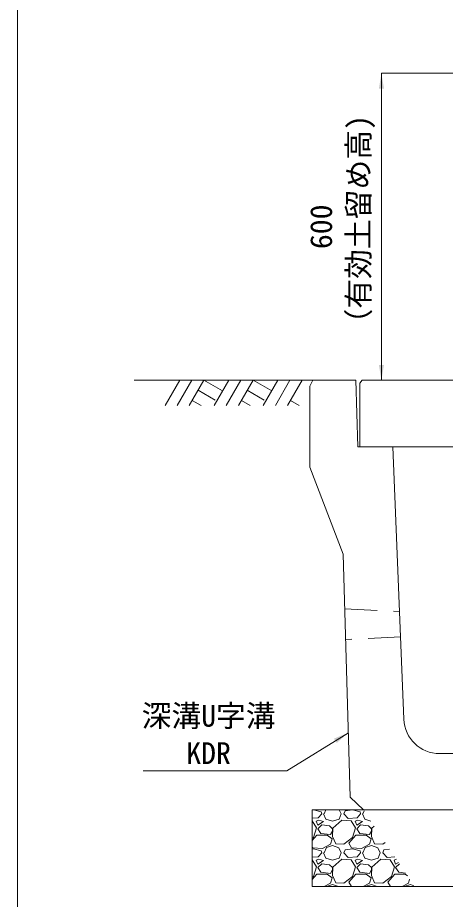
# Model space of a CAD drawing. Units: millimetres at full size; details may follow other scales. Extents: x 172874 to 217143, y 854931 to 903297.
# Drawn here: x 205143 to 205980, y 871049 to 872772 of the extents above; entities that cross this region are included whole.
import ezdxf
from ezdxf.enums import TextEntityAlignment as Align

# ---------------------------------------------------------------- set-up
doc = ezdxf.new("R2010")
doc.units = ezdxf.units.MM
doc.header["$LTSCALE"] = 20
doc.linetypes.add('USER2', pattern=[4.7625, 3.175, -1.5875])
for name, color, linetype, lineweight in [('0_2', 7, 'Continuous', 20), ('図枠', 5, 'Continuous', 13), ('基礎材', 7, 'Continuous', 15), ('寸法線', 7, 'Continuous', 13), ('引出線', 4, 'Continuous', 13), ('本体', 2, 'Continuous', 13), ('ﾊｯﾁﾝｸﾞ', 7, 'Continuous', 5)]:
    doc.layers.add(name, color=color, linetype=linetype, lineweight=lineweight)
doc.styles.add('ＭＳ ゴシック', font='')
doc.styles.get('ＭＳ ゴシック').set_extended_font_data('MS Gothic')

# ---------------------------------------------------------------- blocks, each defined once
blk = doc.blocks.new('filled_arrow')
at = {"color": 0, "linetype": 'Continuous', "lineweight": -2}
blk.add_solid([(7.5, 1.25), (0, 0), (7.5, -1.25)], dxfattribs=at)

msp = doc.modelspace()

# ---------------------------------------------------------------- linework, layer by layer
at = {"layer": '0_2'}
msp.add_line((205720.9, 872063.52), (205370.9, 872063.52), dxfattribs=at)
at = {"layer": '図枠'}
msp.add_line((205142.9, 874031.02), (205142.9, 855531.02), dxfattribs=at)
at = {"layer": '基礎材'}
for p, q in [((205719.64, 871223.52), (206619.9, 871223.52)), ((205719.64, 871223.52), (205719.64, 871073.52)), ((205719.64, 871073.52), (206619.9, 871073.52))]:
    msp.add_line(p, q, dxfattribs=at)
at = {"layer": '寸法線'}
for p, q in [((205854.9, 872063.52), (205854.9, 872663.52)), ((206374.9, 872663.52), (205854.9, 872663.52)), ((206309.9, 872063.52), (205854.9, 872063.52))]:
    msp.add_line(p, q, dxfattribs=at)
at = {"layer": '引出線'}
msp.add_lwpolyline([(205790.2, 871374.34), (205669.99, 871300.05), (205388.46, 871300.05)], dxfattribs=at)
at = {"layer": '本体'}
for p, q in [((205720.9, 872063.52), (205714.9, 872051.52)), ((205720.9, 872063.52), (205804.9, 872063.52)), ((205804.9, 872063.52), (205808.9, 871933.52)), ((205714.9, 872051.52), (205714.9, 871893.52)), ((205808.9, 871933.52), (205877.4, 871933.52)), ((205877.4, 871933.52), (205898.71, 871400.72)), ((205714.9, 871893.52), (205779.9, 871723.52)), ((205779.9, 871723.52), (205793.91, 871248.51)), ((205968.66, 871333.52), (206186.14, 871333.52)), ((205793.91, 871248.51), (205819.64, 871223.52)), ((205819.64, 871223.52), (206335.16, 871223.52))]:
    msp.add_line(p, q, dxfattribs=at)
at = {"layer": '本体', "linetype": 'USER2'}
for p, q in [((205783.06, 871616.52), (205890.28, 871611.52)), ((205892.28, 871561.52), (205784.82, 871556.52))]:
    msp.add_line(p, q, dxfattribs=at)
at = {"layer": '本体', "lineweight": 20}
msp.add_lwpolyline([(205812.4, 872057.52), (205817.4, 872063.52), (206337.4, 872063.52), (206342.4, 872057.52), (206342.4, 871933.52), (205812.4, 871933.52)], close=True, dxfattribs=at)
at = {"layer": '本体'}
msp.add_arc((205968.66, 871403.52), 70, 182.29061, 270, dxfattribs=at)
at = {"layer": 'ﾊｯﾁﾝｸﾞ', "lineweight": 9}
for p, q in [((205460.34, 872063.52), (205431.69, 872013.9)), ((205483.96, 872063.52), (205455.31, 872013.9)), ((205507.58, 872063.52), (205478.94, 872013.9)), ((205507.58, 872063.52), (205544.15, 872042.41)), ((205556.34, 872063.52), (205527.69, 872013.9)), ((205579.96, 872063.52), (205551.31, 872013.9)), ((205603.58, 872063.52), (205574.93, 872013.9)), ((205603.58, 872063.52), (205640.15, 872042.41)), ((205652.34, 872063.52), (205623.69, 872013.9)), ((205675.96, 872063.52), (205647.31, 872013.9)), ((205699.58, 872063.52), (205670.93, 872013.9)), ((205496.16, 872043.74), (205529.57, 872024.45)), ((205592.16, 872043.74), (205625.58, 872024.45)), ((205484.74, 872023.95), (205502.15, 872013.9)), ((205580.74, 872023.95), (205598.15, 872013.9)), ((205676.74, 872023.95), (205694.15, 872013.9))]:
    msp.add_line(p, q, dxfattribs=at)
at = {"layer": 'ﾊｯﾁﾝｸﾞ'}
for p, q in [((205721.95, 871223.29), (205719.64, 871223.05)), ((205737.19, 871219.48), (205721.95, 871223.29)), ((205737.95, 871215.67), (205731.09, 871208.05)), ((205737.95, 871215.67), (205737.19, 871219.48)), ((205741.76, 871215.67), (205746.33, 871205)), ((205742.52, 871215.67), (205745.88, 871223.52)), ((205772.24, 871205), (205776.05, 871215.67)), ((205772.43, 871223.52), (205776.05, 871215.67)), ((205781.38, 871215.67), (205783.67, 871221.77)), ((205789.76, 871206.53), (205781.38, 871215.67)), ((205798.15, 871223.29), (205783.67, 871221.77)), ((205813.39, 871219.48), (205798.15, 871223.29)), ((205814.15, 871215.67), (205807.29, 871208.05)), ((205814.15, 871215.67), (205813.39, 871219.48)), ((205817.96, 871215.67), (205822.53, 871205)), ((205818.72, 871215.67), (205821.13, 871221.29)), ((205731.09, 871208.05), (205719.64, 871207.06)), ((205719.66, 871201.96), (205719.64, 871201.96)), ((205728.04, 871188.24), (205719.66, 871201.96)), ((205732.61, 871203.48), (205727.28, 871201.19)), ((205727.28, 871201.19), (205730.33, 871193.57)), ((205730.33, 871193.57), (205741.76, 871200.43)), ((205741.76, 871200.43), (205732.61, 871203.48)), ((205746.33, 871205), (205759.28, 871201.19)), ((205759.28, 871201.19), (205772.24, 871205)), ((205777.57, 871203.48), (205760.05, 871187.48)), ((205795.86, 871201.96), (205777.57, 871203.48)), ((205807.29, 871208.05), (205789.76, 871206.53)), ((205804.24, 871188.24), (205795.86, 871201.96)), ((205808.81, 871203.48), (205803.48, 871201.19)), ((205803.48, 871201.19), (205806.53, 871193.57)), ((205806.53, 871193.57), (205817.96, 871200.43)), ((205817.96, 871200.43), (205808.81, 871203.48)), ((205822.53, 871205), (205834.29, 871201.54)), ((205721.95, 871169.19), (205728.04, 871188.24)), ((205737.95, 871194.34), (205730.33, 871186.72)), ((205730.33, 871186.72), (205736.42, 871177.57)), ((205753.19, 871192.05), (205737.95, 871194.34)), ((205759.28, 871186.72), (205753.19, 871192.05)), ((205755.47, 871175.29), (205759.28, 871182.14)), ((205760.05, 871187.48), (205759.28, 871171.48)), ((205759.28, 871182.14), (205759.28, 871186.72)), ((205798.15, 871169.19), (205804.24, 871188.24)), ((205814.15, 871194.34), (205806.53, 871186.72)), ((205806.53, 871186.72), (205812.62, 871177.57)), ((205829.39, 871192.05), (205814.15, 871194.34)), ((205835.48, 871186.72), (205829.39, 871192.05)), ((205831.67, 871175.29), (205835.48, 871182.14)), ((205836.25, 871187.48), (205835.48, 871171.48)), ((205835.48, 871182.14), (205835.48, 871186.72)), ((205840.86, 871191.69), (205836.25, 871187.48)), ((205719.64, 871163.58), (205728.8, 871173.76)), ((205719.64, 871167.41), (205721.95, 871169.19)), ((205728.8, 871173.76), (205748.62, 871173.76)), ((205736.42, 871177.57), (205755.47, 871175.29)), ((205748.62, 871173.76), (205758.52, 871166.9)), ((205758.52, 871166.9), (205755.47, 871156.24)), ((205759.28, 871171.48), (205765.38, 871157)), ((205781.38, 871156.24), (205798.15, 871169.19)), ((205791.29, 871158.52), (205805, 871173.76)), ((205805, 871173.76), (205824.82, 871173.76)), ((205812.62, 871177.57), (205831.67, 871175.29)), ((205824.82, 871173.76), (205834.72, 871166.9)), ((205834.72, 871166.9), (205831.67, 871156.24)), ((205835.48, 871171.48), (205841.58, 871157)), ((205720.42, 871149.38), (205719.64, 871150.71)), ((205721.95, 871147.09), (205719.64, 871146.85)), ((205739.47, 871147.85), (205720.42, 871149.38)), ((205737.19, 871143.28), (205721.95, 871147.09)), ((205755.47, 871156.24), (205739.47, 871147.85)), ((205742.52, 871139.47), (205747.09, 871150.14)), ((205747.09, 871150.14), (205759.28, 871153.95)), ((205759.28, 871153.95), (205771.48, 871149.38)), ((205765.38, 871157), (205781.38, 871156.24)), ((205771.48, 871149.38), (205776.05, 871139.47)), ((205798.15, 871147.09), (205783.67, 871145.57)), ((205796.62, 871149.38), (205791.29, 871158.52)), ((205815.67, 871147.85), (205796.62, 871149.38)), ((205813.39, 871143.28), (205798.15, 871147.09)), ((205831.67, 871156.24), (205815.67, 871147.85)), ((205818.72, 871139.47), (205823.29, 871150.14)), ((205823.29, 871150.14), (205835.48, 871153.95)), ((205835.48, 871153.95), (205847.68, 871149.38)), ((205841.58, 871157), (205857.58, 871156.24)), ((205847.68, 871149.38), (205852.25, 871139.47)), ((205857.58, 871156.24), (205862.15, 871159.76)), ((205870.84, 871146.72), (205859.87, 871145.57)), ((205731.09, 871131.85), (205719.64, 871130.86)), ((205737.95, 871139.47), (205731.09, 871131.85)), ((205737.95, 871139.47), (205737.19, 871143.28)), ((205741.76, 871139.47), (205746.33, 871128.8)), ((205772.24, 871128.8), (205776.05, 871139.47)), ((205781.38, 871139.47), (205783.67, 871145.57)), ((205789.76, 871130.33), (205781.38, 871139.47)), ((205807.29, 871131.85), (205789.76, 871130.33)), ((205814.15, 871139.47), (205807.29, 871131.85)), ((205814.15, 871139.47), (205813.39, 871143.28)), ((205817.96, 871139.47), (205822.53, 871128.8)), ((205848.44, 871128.8), (205852.25, 871139.47)), ((205857.58, 871139.47), (205859.87, 871145.57)), ((205865.96, 871130.33), (205857.58, 871139.47)), ((205880.91, 871131.63), (205865.96, 871130.33)), ((205719.66, 871125.76), (205719.64, 871125.76)), ((205728.04, 871112.04), (205719.66, 871125.76)), ((205732.61, 871127.28), (205727.28, 871124.99)), ((205727.28, 871124.99), (205730.33, 871117.37)), ((205730.33, 871117.37), (205741.76, 871124.23)), ((205737.95, 871118.14), (205730.33, 871110.52)), ((205741.76, 871124.23), (205732.61, 871127.28)), ((205753.19, 871115.85), (205737.95, 871118.14)), ((205746.33, 871128.8), (205759.28, 871124.99)), ((205759.28, 871110.52), (205753.19, 871115.85)), ((205759.28, 871124.99), (205772.24, 871128.8)), ((205777.57, 871127.28), (205760.05, 871111.28)), ((205795.86, 871125.76), (205777.57, 871127.28)), ((205804.24, 871112.04), (205795.86, 871125.76)), ((205808.81, 871127.28), (205803.48, 871124.99)), ((205803.48, 871124.99), (205806.53, 871117.37)), ((205806.53, 871117.37), (205817.96, 871124.23)), ((205814.15, 871118.14), (205806.53, 871110.52)), ((205817.96, 871124.23), (205808.81, 871127.28)), ((205829.39, 871115.85), (205814.15, 871118.14)), ((205822.53, 871128.8), (205835.48, 871124.99)), ((205835.48, 871110.52), (205829.39, 871115.85)), ((205835.48, 871124.99), (205848.44, 871128.8)), ((205853.77, 871127.28), (205836.25, 871111.28)), ((205872.06, 871125.76), (205853.77, 871127.28)), ((205880.44, 871112.04), (205872.06, 871125.76)), ((205884.07, 871126.88), (205879.68, 871124.99)), ((205879.68, 871124.99), (205882.73, 871117.37)), ((205882.73, 871117.37), (205888.21, 871120.67)), ((205890.08, 871117.87), (205882.73, 871110.52)), ((205719.64, 871087.38), (205728.8, 871097.56)), ((205721.95, 871092.99), (205728.04, 871112.04)), ((205728.8, 871097.56), (205748.62, 871097.56)), ((205730.33, 871110.52), (205736.42, 871101.37)), ((205736.42, 871101.37), (205755.47, 871099.09)), ((205748.62, 871097.56), (205758.52, 871090.7)), ((205755.47, 871099.09), (205759.28, 871105.94)), ((205760.05, 871111.28), (205759.28, 871095.28)), ((205759.28, 871105.94), (205759.28, 871110.52)), ((205759.28, 871095.28), (205765.38, 871080.8)), ((205791.29, 871082.32), (205805, 871097.56)), ((205798.15, 871092.99), (205804.24, 871112.04)), ((205805, 871097.56), (205824.82, 871097.56)), ((205806.53, 871110.52), (205812.62, 871101.37)), ((205812.62, 871101.37), (205831.67, 871099.09)), ((205824.82, 871097.56), (205834.72, 871090.7)), ((205831.67, 871099.09), (205835.48, 871105.94)), ((205836.25, 871111.28), (205835.48, 871095.28)), ((205835.48, 871105.94), (205835.48, 871110.52)), ((205835.48, 871095.28), (205841.58, 871080.8)), ((205867.49, 871082.32), (205881.2, 871097.56)), ((205874.35, 871092.99), (205880.44, 871112.04)), ((205881.2, 871097.56), (205901.02, 871097.56)), ((205882.73, 871110.52), (205888.82, 871101.37)), ((205888.82, 871101.37), (205902.14, 871099.77)), ((205901.02, 871097.56), (205905.84, 871094.22)), ((205719.64, 871091.21), (205721.95, 871092.99)), ((205755.47, 871080.04), (205743.04, 871073.52)), ((205747.09, 871073.94), (205759.28, 871077.75)), ((205758.52, 871090.7), (205755.47, 871080.04)), ((205759.28, 871077.75), (205770.56, 871073.52)), ((205765.38, 871080.8), (205781.38, 871080.04)), ((205781.38, 871080.04), (205798.15, 871092.99)), ((205796.42, 871073.52), (205791.29, 871082.32)), ((205831.67, 871080.04), (205819.24, 871073.52)), ((205823.29, 871073.94), (205835.48, 871077.75)), ((205834.72, 871090.7), (205831.67, 871080.04)), ((205835.48, 871077.75), (205846.76, 871073.52)), ((205841.58, 871080.8), (205857.58, 871080.04)), ((205857.58, 871080.04), (205874.35, 871092.99)), ((205872.62, 871073.52), (205867.49, 871082.32)), ((205907.87, 871080.04), (205895.44, 871073.52)), ((205899.49, 871073.94), (205911.68, 871077.75)), ((205910.1, 871087.83), (205907.87, 871080.04)), ((205911.68, 871077.75), (205918.54, 871075.18)), ((205720.22, 871073.52), (205719.64, 871074.51)), ((205746.91, 871073.52), (205747.09, 871073.94)), ((205823.11, 871073.52), (205823.29, 871073.94)), ((205899.31, 871073.52), (205899.49, 871073.94))]:
    msp.add_line(p, q, dxfattribs=at)

# ---------------------------------------------------------------- block references
at = {"layer": '寸法線', "xscale": 4, "yscale": 4}
for p, rotation in [((205854.9, 872663.52), 270), ((205854.9, 872063.52), 90)]:
    msp.add_blockref('filled_arrow', p, dxfattribs=dict(at, rotation=rotation))
at = {"layer": '引出線', "xscale": 4, "yscale": 4, "rotation": 211.7}
msp.add_blockref('filled_arrow', (205790.2, 871374.34), dxfattribs=at)

# ---------------------------------------------------------------- texts
at = {"layer": '寸法線', "style": 'ＭＳ ゴシック'}
for s, p in [('（有効土留め高)', (205844.1, 872144.99)), ('600', (205770.98, 872319.81))]:
    msp.add_text(s, height=42.72, rotation=90, dxfattribs=at).set_placement(p, align=Align.BOTTOM_LEFT)
at = {"layer": '引出線', "style": 'ＭＳ ゴシック'}
for s, p in [('深溝U字溝', (205385.61, 871373.29)), ('KDR', (205473.02, 871300.17))]:
    msp.add_text(s, height=42.72, dxfattribs=at).set_placement(p, align=Align.BOTTOM_LEFT)

doc.saveas('drawing.dxf')
